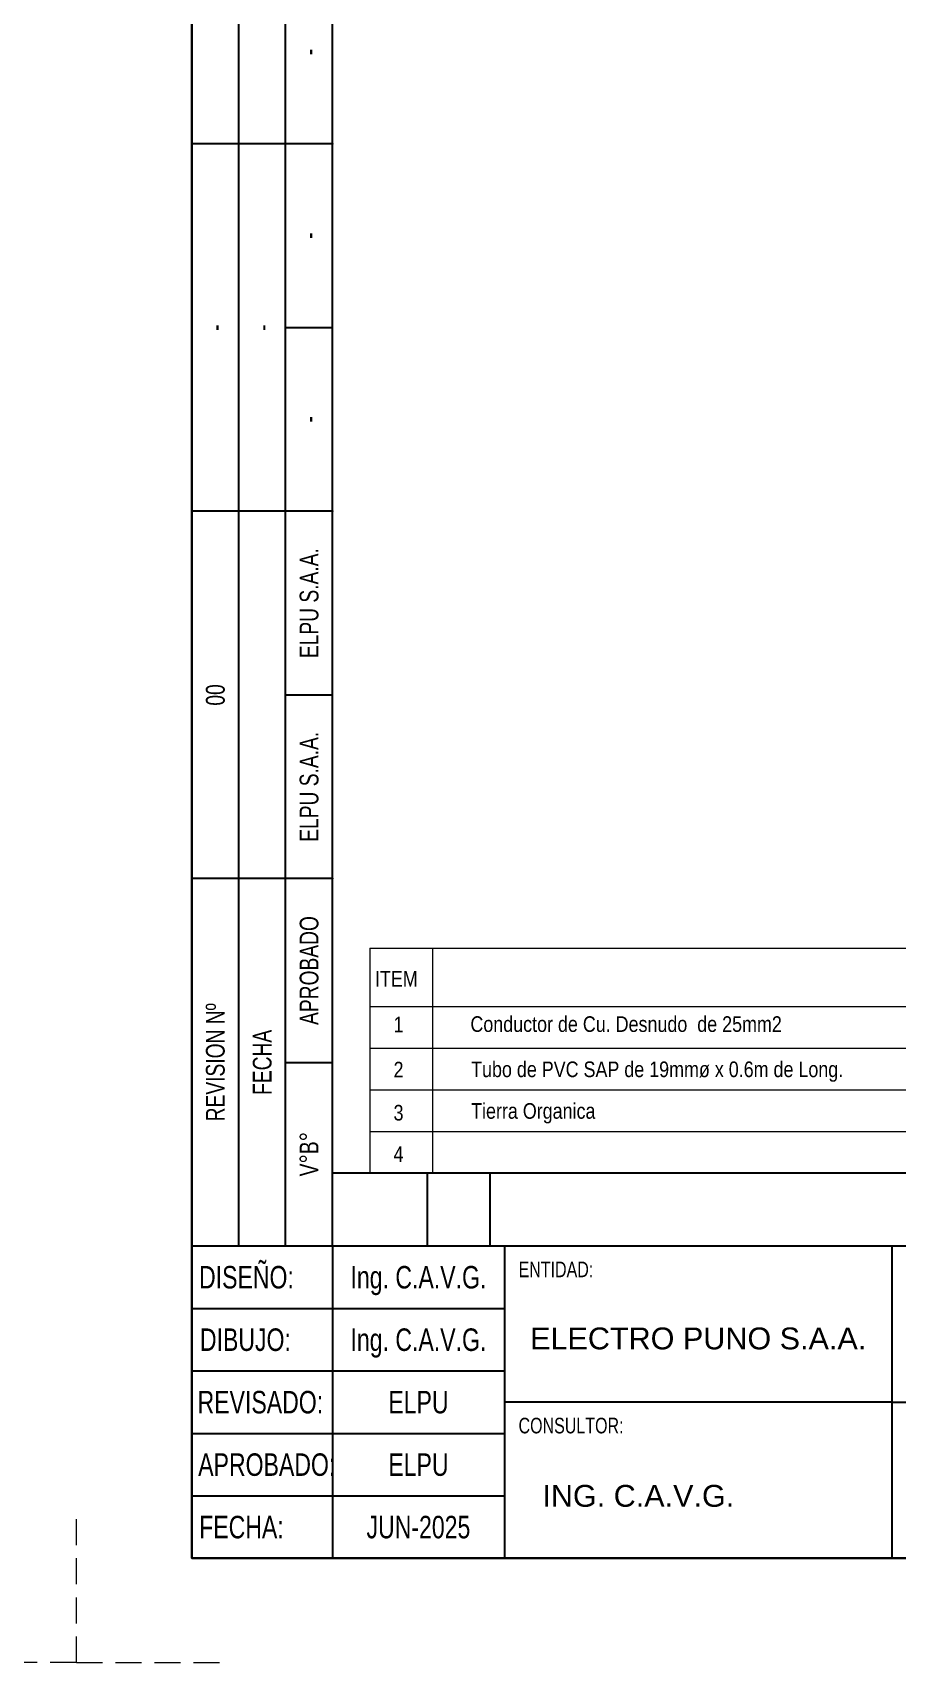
# Model space of a CAD drawing. Header units: millimetres. Extents: x 1804 to 3757, y 2643 to 7323.
# Drawn here: x 2640 to 2723, y 2642.5 to 2799.1 of the extents above; entities that cross this region are included whole.
import ezdxf
from ezdxf.enums import TextEntityAlignment as Align

# ---------------------------------------------------------------- set-up
doc = ezdxf.new("R2010")
doc.units = ezdxf.units.MM
doc.linetypes.add('DASHED', pattern=[0.75, 0.5, -0.25])
for name, color, linetype in [('_Cajetin Linea 1', 5, 'Continuous'), ('_Cajetin Linea 2', 2, 'Continuous'), ('_Texto 1', 7, 'Continuous'), ('_Texto 2', 7, 'Continuous'), ('_Texto 3', 4, 'Continuous'), ('_Texto 4', 7, 'Continuous'), ('CAJETIN_T-1', 104, 'Continuous'), ('TEXTO', 7, 'Continuous')]:
    doc.layers.add(name, color=color, linetype=linetype)
for name, color, linetype, lineweight in [('_Cajetin Linea 3', 5, 'Continuous', 30), ('_Cajetin Linea 4', 3, 'DASHED', 0), ('POSTE', 7, 'Continuous', 13)]:
    doc.layers.add(name, color=color, linetype=linetype, lineweight=lineweight)
doc.styles.add('Cajetin', font='swissc.ttf')
doc.styles.add('Disylays_86', font='swisscl.ttf', dxfattribs={"height": 2.2})
doc.styles.add('TEXTO1', font='arial.ttf')

# ---------------------------------------------------------------- blocks, each defined once
blk = doc.blocks.new('CAJETIN ARMADO')
at = {"layer": '_Cajetin Linea 1', "ltscale": 5}
for p, q in [((1569.36, 5536.82), (1389.95, 5536.82)), ((1399.05, 5536.82), (1399.05, 5529.78)), ((1405.05, 5536.82), (1405.05, 5529.78))]:
    blk.add_line(p, q, dxfattribs=at)
at = {"layer": '_Cajetin Linea 1'}
for p in [(1376.45, 5529.82), (1389.95, 5529.82)]:
    blk.add_line(p, (1569.36, 5529.82), dxfattribs=at)
at = {"layer": '_Cajetin Linea 1', "color": 5}
for p, q in [((1389.95, 5529.82), (1389.95, 5499.82)), ((1406.45, 5529.82), (1406.45, 5499.82)), ((1443.64, 5529.82), (1443.64, 5499.82)), ((1376.45, 5523.82), (1406.45, 5523.82)), ((1376.45, 5517.82), (1406.45, 5517.82)), ((1443.64, 5514.82), (1406.45, 5514.82)), ((1443.64, 5514.82), (1569.36, 5514.82)), ((1376.45, 5511.82), (1406.45, 5511.82)), ((1376.45, 5505.82), (1406.45, 5505.82))]:
    blk.add_line(p, q, dxfattribs=at)
at = {"layer": '_Cajetin Linea 2', "color": 3}
for points in [[(1380.95, 5529.82), (1380.95, 5776.82)], [(1385.45, 5529.82), (1385.45, 5776.82)], [(1389.95, 5529.82), (1389.95, 5776.82)], [(1389.95, 5635.68), (1376.45, 5635.68)], [(1385.45, 5618.03), (1389.95, 5618.03)], [(1389.95, 5600.39), (1376.45, 5600.39)], [(1385.45, 5582.75), (1389.95, 5582.75)], [(1389.95, 5565.11), (1376.45, 5565.11)], [(1385.45, 5547.46), (1389.95, 5547.46)]]:
    blk.add_lwpolyline(points, dxfattribs=at)
at = {"layer": '_Cajetin Linea 2', "color": 2}
blk.add_point((1389.95, 5600.39), dxfattribs=at)
at = {"layer": '_Cajetin Linea 2', "color": 3}
blk.add_point((1380.95, 5565.11), dxfattribs=at)
at = {"layer": '_Cajetin Linea 2'}
for p in [(1385.45, 5565.11), (1389.95, 5565.11)]:
    blk.add_point(p, dxfattribs=at)
at = {"layer": '_Cajetin Linea 3', "ltscale": 0.1}
blk.add_lwpolyline([(1569.36, 5499.82), (1376.45, 5499.82), (1376.45, 5776.82), (1569.36, 5776.82)], close=True, dxfattribs=at)
at = {"layer": '_Cajetin Linea 4', "ltscale": 5}
for p, q in [((1365.36, 5489.82), (1365.36, 5504.82)), ((1575.36, 5489.82), (1575.36, 5504.82)), ((1365.36, 5489.82), (1380.36, 5489.82)), ((1575.36, 5489.82), (1560.36, 5489.82))]:
    blk.add_line(p, q, dxfattribs=at)
at = {"layer": 'CAJETIN_T-1', "color": 2}
blk.add_point((1389.95, 5635.68), dxfattribs=at)
at = {"layer": '_Texto 1', "style": 'Disylays_86'}
for s, p in [('-', (1387.7, 5644.5)), ('-', (1387.7, 5626.86)), ('-', (1378.7, 5618.03)), ('-', (1383.2, 5618.03)), ('-', (1387.7, 5609.21)), ('ELPU S.A.A.', (1387.7, 5591.57)), ('00', (1378.7, 5582.75)), ('ELPU S.A.A.', (1387.7, 5573.93)), ('APROBADO', (1387.7, 5556.28)), ('REVISION Nº', (1378.7, 5547.46)), ('FECHA', (1383.2, 5547.46)), ('V%%DB%%D', (1387.7, 5538.64))]:
    blk.add_text(s, height=1.8, rotation=90, dxfattribs=at).set_placement(p, align=Align.MIDDLE_CENTER)
for s, p in [('DISEÑO:', (1381.69, 5526.82)), ('DIBUJO:', (1381.59, 5520.82)), ('REVISADO:  ', (1383.64, 5514.82)), ('APROBADO:', (1383.64, 5508.82)), ('FECHA:', (1381.21, 5502.82))]:
    blk.add_text(s, height=2.16, dxfattribs=at).set_placement(p, align=Align.MIDDLE_CENTER)
at = {"layer": '_Texto 2', "style": 'Disylays_86'}
for s, p in [('ENTIDAD:', (1407.81, 5526.82)), ('CONSULTOR:', (1407.81, 5511.82))]:
    blk.add_text(s, height=1.5, dxfattribs=at).set_placement(p)
at = {"layer": '_Texto 3', "style": 'Disylays_86'}
for s, p in [('Ing. C.A.V.G.', (1398.2, 5526.82)), ('Ing. C.A.V.G.', (1398.2, 5520.82)), ('ELPU', (1398.2, 5514.82)), ('ELPU', (1398.2, 5508.82)), ('JUN-2025', (1398.2, 5502.82))]:
    blk.add_text(s, height=2.16, dxfattribs=at).set_placement(p, align=Align.MIDDLE_CENTER)
at = {"layer": '_Texto 4', "ltscale": 2, "style": 'TEXTO1'}
for s, p in [('ELECTRO PUNO S.A.A.', (1408.92, 5519.89)), ('ING. C.A.V.G.', (1410.1, 5504.77))]:
    blk.add_text(s, height=2.1, dxfattribs=at).set_placement(p)

msp = doc.modelspace()

# ---------------------------------------------------------------- linework, layer by layer
at = {"color": 7, "lineweight": 15}
for p, q in [((2672.348, 2711.131), (2672.348, 2689.506)), ((2672.348, 2711.131), (2839.212, 2711.131)), ((2672.348, 2711.131), (2672.348, 2689.506)), ((2678.348, 2711.131), (2678.348, 2689.506)), ((2672.348, 2705.506), (2839.212, 2705.506)), ((2672.348, 2701.506), (2839.212, 2701.506)), ((2672.348, 2701.506), (2839.212, 2701.506)), ((2672.348, 2697.506), (2839.212, 2697.506)), ((2672.348, 2693.506), (2839.212, 2693.506)), ((2672.348, 2689.506), (2839.212, 2689.506))]:
    msp.add_line(p, q, dxfattribs=at)

# ---------------------------------------------------------------- block references
at = {"layer": 'POSTE', "lineweight": 25}
msp.add_blockref('CAJETIN ARMADO', (1068.798, -2847.311), dxfattribs=at)
at = {"layer": 'POSTE', "lineweight": 15}
msp.add_blockref('CAJETIN ARMADO', (1278.798, -2847.311), dxfattribs=at)

# ---------------------------------------------------------------- texts
at = {"layer": 'TEXTO', "color": 0, "lineweight": 15, "style": 'Cajetin'}
for s, p in [('ITEM', (2672.828, 2707.424)), ('1', (2674.609, 2703.038)), ('Conductor de Cu. Desnudo  de 25mm2', (2681.988, 2703.074)), ('2', (2674.609, 2698.701)), ('Tubo de PVC SAP de 19mmø x 0.6m de Long.', (2682.055, 2698.73)), ('3', (2674.609, 2694.561)), ('Tierra Organica', (2682.055, 2694.73)), ('4', (2674.609, 2690.59))]:
    msp.add_text(s, height=1.5, dxfattribs=at).set_placement(p)

doc.saveas('drawing.dxf')
